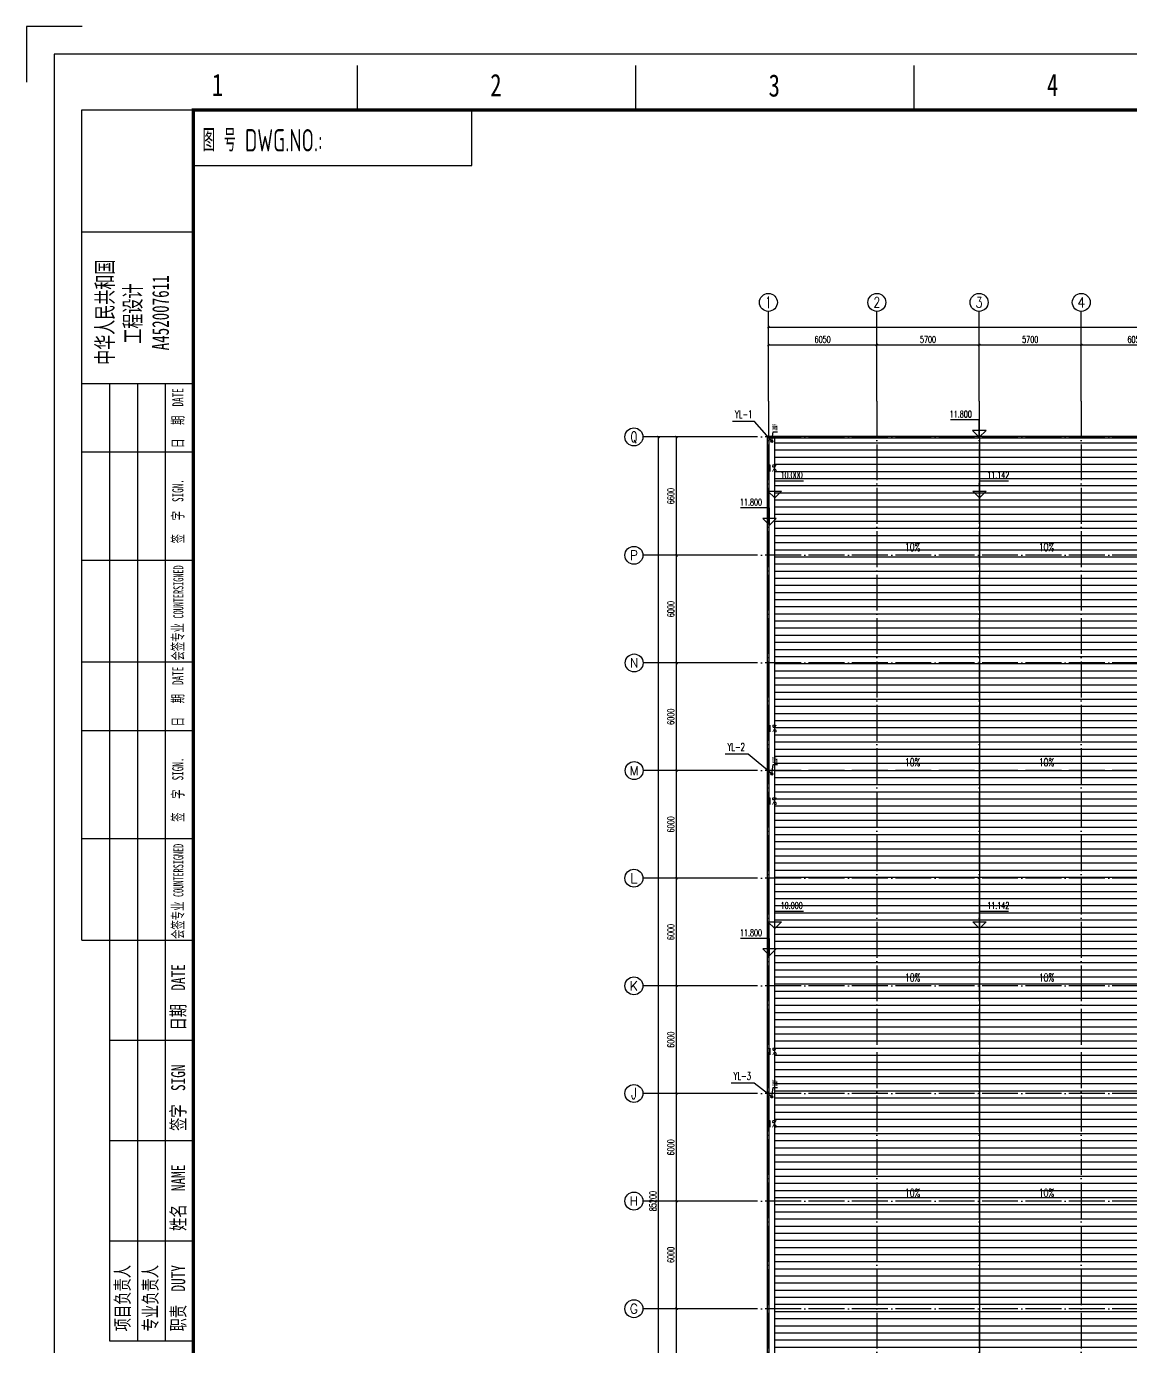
# Model space of a CAD drawing. Extents: x 7651907 to 8255021, y -2490714 to -1144618.
# Drawn here: x 7832084 to 7893664, y -2430809 to -2357214 of the extents above; entities that cross this region are included whole.
import ezdxf
from ezdxf.enums import TextEntityAlignment as Align

# ---------------------------------------------------------------- set-up
doc = ezdxf.new("R2010")
doc.units = 0
doc.header["$LTSCALE"] = 1000
doc.linetypes.add('DOTE', pattern=[2.42, 2, -0.2, 0.02, -0.2])
doc.layers.get('0').update_dxf_attribs({"linetype": 'CONTINUOUS'})
doc.layers.get('Defpoints').update_dxf_attribs({"linetype": 'CONTINUOUS'})
for name, color, linetype in [('001-墙体', 30, 'CONTINUOUS'), ('001-文字', 11, 'CONTINUOUS'), ('001-标注3', 3, 'CONTINUOUS'), ('AXIS', 3, 'CONTINUOUS'), ('AXIS_TEXT', 7, 'CONTINUOUS'), ('DIM_ELEV', 3, 'CONTINUOUS'), ('DIM_SYMB', 3, 'CONTINUOUS'), ('DIM_雨水', 3, 'CONTINUOUS'), ('DOTE', 8, 'DOTE'), ('PUB_HATCH', 8, 'CONTINUOUS'), ('PUB_TEXT', 7, 'CONTINUOUS'), ('TWT_TEXT', 7, 'CONTINUOUS'), ('VPIPE-雨水', 4, 'TG_Y'), ('电气文字', 7, 'CONTINUOUS')]:
    doc.layers.add(name, color=color, linetype=linetype)
doc.styles.add('_TCH_AXIS', font='COMPLEX', dxfattribs={"bigfont": 'GBCBIG'})
doc.styles.add('_TCH_DIM', font='SIMPLEX', dxfattribs={"bigfont": 'GBCBIG'})
doc.styles.add('_TCH_DIM_T3', font='SIMPLEX', dxfattribs={"width": 0.705882, "bigfont": 'GBCBIG'})
doc.styles.add('_TWT_SERIAL', font='COMPLEX', dxfattribs={"width": 0.8, "height": 3.5, "bigfont": 'HZTXT'})
doc.styles.add('COMPLEX', font='COMPLEX')
doc.styles.add('TG_LINETYPE', font='SIMPLEX', dxfattribs={"width": 0.8, "height": 3, "bigfont": 'HZTXT'})
doc.styles.add('图框字体', font='simhei.ttf')
doc.styles.add('电气', font='gbenor.shx', dxfattribs={"bigfont": 'gbcbig.shx'})
doc.linetypes.add('TG_Y', pattern='A,2,-0.3,["Y",TG_LINETYPE,S=0.1,R=0,X=-0.23,Y=-0.15],0', length=2.3)
doc.dimstyles.new('_TCH_ARCH&&125', dxfattribs={"dimtxt": 371.875, "dimasz": 125, "dimexe": 312.5, "dimexo": 375, "dimgap": 125, "dimtad": 1, "dimdec": 0, "dimzin": 0, "dimdsep": 46, "dimtxsty": '_TCH_DIM_T3', "dimblk": 'ARCHTICK', "dimcen": 0.09, "dimclrt": 7, "dimazin": 2, "dimtfac": 1, "dimtdec": 0, "dimtix": 1, "dimtmove": 2, "dimatfit": 3, "dimfxl": 0, "dimtolj": 1, "dimtzin": 0, "dimarcsym": 0})
pattern_1 = [(180, (498745.12, 319906.42), (-9e-14, -396.875), [])]
pattern_2 = [(45, (0, 53.85), (-106.0660596, 106.0660596), []), (45, (52.16, 0), (-106.0660596, 106.0660596), [59.21055, -33.8346])]

# ---------------------------------------------------------------- blocks, each defined once
blk = doc.blocks.new('gdsgsgsg')
at = {"layer": '001-标注3'}
for p, q in [((7725398, -1298843), (7725477, -1298311)), ((7725477, -1298311), (7725712, -1298311)), ((7725398, -1317393), (7725477, -1316861)), ((7725477, -1316861), (7725712, -1316861)), ((7725398, -1335393), (7725477, -1334861)), ((7725477, -1334861), (7725712, -1334861))]:
    blk.add_line(p, q, dxfattribs=at)
at = {"layer": '001-标注3', "const_width": 10.7}
for points in [[(7725398, -1298849, 1), (7725399, -1298838, 1)], [(7725398, -1317399, 1), (7725399, -1317388, 1)], [(7725398, -1335399, 1), (7725399, -1335388, 1)]]:
    blk.add_lwpolyline(points, format="xyb", close=True, dxfattribs=at)
at = {"layer": 'DIM_SYMB'}
for points in [[(7725398, -1300161, 0, 0, 0), (7725398, -1299433, 100, 0, 0), (7725398, -1299058, 0, 0, 0)], [(7725399, -1315044, 0, 0, 0), (7725399, -1315772, 100, 0, 0), (7725399, -1316147, 0, 0, 0)], [(7725398, -1318711, 0, 0, 0), (7725398, -1317983, 100, 0, 0), (7725398, -1317608, 0, 0, 0)], [(7725399, -1333044, 0, 0, 0), (7725399, -1333772, 100, 0, 0), (7725399, -1334147, 0, 0, 0)], [(7725398, -1336711, 0, 0, 0), (7725398, -1335983, 100, 0, 0), (7725398, -1335608, 0, 0, 0)]]:
    blk.add_lwpolyline(points, format="xyseb", dxfattribs=at)
at = {"layer": 'VPIPE-雨水'}
for centre in [(7725398, -1298838), (7725398, -1317388), (7725398, -1335388)]:
    blk.add_circle(centre, 50, dxfattribs=at)
at = {"layer": '001-文字', "style": '_TCH_DIM'}
for p in [(7725392, -1298227), (7725392, -1316777), (7725392, -1334777)]:
    blk.add_text('管', height=270, dxfattribs=at).set_placement(p)
at = {"layer": '001-文字', "style": '_TCH_DIM', "width": 0.705882}
for p in [(7725588, -1298227), (7725588, -1316777), (7725588, -1334777)]:
    blk.add_text('1', height=238, dxfattribs=at).set_placement(p)
at = {"layer": 'PUB_TEXT', "style": '_TCH_DIM', "width": 0.705882}
for p in [(7725185, -1300533), (7725187, -1315044), (7725185, -1319083), (7725187, -1333044), (7725185, -1337083)]:
    blk.add_text('1%', height=371.9, dxfattribs=at).set_placement(p)
blk = doc.blocks.new('_AXISO')
blk.add_circle((0, 0), 0.5)
at = {"layer": 'AXIS_TEXT', "style": 'COMPLEX', "width": 1.041667}
blk.add_attdef('A', text='', height=0.56, dxfattribs=at).set_placement((-0.25, -0.28), (0.25, -0.28), align=Align.FIT)
blk = doc.blocks.new('_ArchTick')
at = {"color": 0, "linetype": 'ByBlock', "const_width": 0.4}
blk.add_lwpolyline([(-0.5, -0.5), (0.5, 0.5)], dxfattribs=at)
blk = doc.blocks.new('*D581')
at = {"layer": 'AXIS', "color": 0, "lineweight": -2}
for p, q in [((8223951, -976317), (8223951, -972254)), ((8223951, -972567), (8293951, -972567)), ((8293951, -976317), (8293951, -972254))]:
    blk.add_line(p, q, dxfattribs=at)
at = {"layer": 'Defpoints', "color": 0}
for p in [(8293951, -972567), (8223951, -976692), (8293951, -976692)]:
    blk.add_point(p, dxfattribs=at)
at = {"layer": 'AXIS', "color": 0, "lineweight": -2, "xscale": 125, "yscale": 125, "zscale": 125, "rotation": 180}
blk.add_blockref('_ArchTick', (8223951, -972567), dxfattribs=at)
at = {"layer": 'AXIS', "color": 0, "lineweight": -2, "xscale": 125, "yscale": 125, "zscale": 125}
blk.add_blockref('_ArchTick', (8293951, -972567), dxfattribs=at)
at = {"layer": 'AXIS', "color": 7, "insert": (8258951, -972256), "char_height": 371.9, "attachment_point": 5, "style": '_TCH_DIM_T3'}
blk.add_mtext('\\A1;70000', dxfattribs=at)
blk = doc.blocks.new('*D582')
at = {"layer": 'AXIS', "color": 0, "lineweight": -2}
for p, q in [((8223951, -976317), (8223951, -973254)), ((8223951, -973567), (8230001, -973567)), ((8230001, -976317), (8230001, -973254))]:
    blk.add_line(p, q, dxfattribs=at)
at = {"layer": 'Defpoints', "color": 0}
for p in [(8230001, -973567), (8223951, -976692), (8230001, -976692)]:
    blk.add_point(p, dxfattribs=at)
at = {"layer": 'AXIS', "color": 0, "lineweight": -2, "xscale": 125, "yscale": 125, "zscale": 125, "rotation": 180}
blk.add_blockref('_ArchTick', (8223951, -973567), dxfattribs=at)
at = {"layer": 'AXIS', "color": 0, "lineweight": -2, "xscale": 125, "yscale": 125, "zscale": 125}
blk.add_blockref('_ArchTick', (8230001, -973567), dxfattribs=at)
at = {"layer": 'AXIS', "color": 7, "insert": (8226976, -973256), "char_height": 371.9, "attachment_point": 5, "style": '_TCH_DIM_T3'}
blk.add_mtext('\\A1;6050', dxfattribs=at)
blk = doc.blocks.new('*D583')
at = {"layer": 'AXIS', "color": 0, "lineweight": -2}
for p, q in [((8230001, -976317), (8230001, -973254)), ((8230001, -973567), (8235701, -973567)), ((8235701, -976317), (8235701, -973254))]:
    blk.add_line(p, q, dxfattribs=at)
at = {"layer": 'Defpoints', "color": 0}
for p in [(8235701, -973567), (8230001, -976692), (8235701, -976692)]:
    blk.add_point(p, dxfattribs=at)
at = {"layer": 'AXIS', "color": 0, "lineweight": -2, "xscale": 125, "yscale": 125, "zscale": 125, "rotation": 180}
blk.add_blockref('_ArchTick', (8230001, -973567), dxfattribs=at)
at = {"layer": 'AXIS', "color": 0, "lineweight": -2, "xscale": 125, "yscale": 125, "zscale": 125}
blk.add_blockref('_ArchTick', (8235701, -973567), dxfattribs=at)
at = {"layer": 'AXIS', "color": 7, "insert": (8232851, -973256), "char_height": 371.9, "attachment_point": 5, "style": '_TCH_DIM_T3'}
blk.add_mtext('\\A1;5700', dxfattribs=at)
blk = doc.blocks.new('*D584')
at = {"layer": 'AXIS', "color": 0, "lineweight": -2}
for p, q in [((8235701, -976317), (8235701, -973254)), ((8235701, -973567), (8241401, -973567)), ((8241401, -976317), (8241401, -973254))]:
    blk.add_line(p, q, dxfattribs=at)
at = {"layer": 'Defpoints', "color": 0}
for p in [(8241401, -973567), (8235701, -976692), (8241401, -976692)]:
    blk.add_point(p, dxfattribs=at)
at = {"layer": 'AXIS', "color": 0, "lineweight": -2, "xscale": 125, "yscale": 125, "zscale": 125, "rotation": 180}
blk.add_blockref('_ArchTick', (8235701, -973567), dxfattribs=at)
at = {"layer": 'AXIS', "color": 0, "lineweight": -2, "xscale": 125, "yscale": 125, "zscale": 125}
blk.add_blockref('_ArchTick', (8241401, -973567), dxfattribs=at)
at = {"layer": 'AXIS', "color": 7, "insert": (8238551, -973256), "char_height": 371.9, "attachment_point": 5, "style": '_TCH_DIM_T3'}
blk.add_mtext('\\A1;5700', dxfattribs=at)
blk = doc.blocks.new('*D585')
at = {"layer": 'AXIS', "color": 0, "lineweight": -2}
for p, q in [((8241401, -976317), (8241401, -973254)), ((8241401, -973567), (8247451, -973567)), ((8247451, -976317), (8247451, -973254))]:
    blk.add_line(p, q, dxfattribs=at)
at = {"layer": 'Defpoints', "color": 0}
for p in [(8247451, -973567), (8241401, -976692), (8247451, -976692)]:
    blk.add_point(p, dxfattribs=at)
at = {"layer": 'AXIS', "color": 0, "lineweight": -2, "xscale": 125, "yscale": 125, "zscale": 125, "rotation": 180}
blk.add_blockref('_ArchTick', (8241401, -973567), dxfattribs=at)
at = {"layer": 'AXIS', "color": 0, "lineweight": -2, "xscale": 125, "yscale": 125, "zscale": 125}
blk.add_blockref('_ArchTick', (8247451, -973567), dxfattribs=at)
at = {"layer": 'AXIS', "color": 7, "insert": (8244426, -973256), "char_height": 371.9, "attachment_point": 5, "style": '_TCH_DIM_T3'}
blk.add_mtext('\\A1;6050', dxfattribs=at)
blk = doc.blocks.new('*D622')
at = {"layer": 'AXIS', "color": 0, "lineweight": -2}
for p, q in [((8221576, -978692), (8217513, -978692)), ((8217826, -1063892), (8217826, -978692)), ((8221576, -1063892), (8217513, -1063892))]:
    blk.add_line(p, q, dxfattribs=at)
at = {"layer": 'Defpoints', "color": 0}
for p in [(8217826, -978692), (8221951, -978692), (8221951, -1063892)]:
    blk.add_point(p, dxfattribs=at)
at = {"layer": 'AXIS', "color": 0, "lineweight": -2, "xscale": 125, "yscale": 125, "zscale": 125}
for p, rotation in [((8217826, -978692), 90), ((8217826, -1063892), 270)]:
    blk.add_blockref('_ArchTick', p, dxfattribs=dict(at, rotation=rotation))
at = {"layer": 'AXIS', "color": 7, "insert": (8217515, -1021292), "char_height": 371.9, "attachment_point": 5, "rotation": 90, "style": '_TCH_DIM_T3'}
blk.add_mtext('\\A1;85200', dxfattribs=at)
blk = doc.blocks.new('*D628')
at = {"layer": 'AXIS', "color": 0, "lineweight": -2}
for p, q in [((8221576, -1027292), (8218513, -1027292)), ((8218826, -1033292), (8218826, -1027292)), ((8221576, -1033292), (8218513, -1033292))]:
    blk.add_line(p, q, dxfattribs=at)
at = {"layer": 'Defpoints', "color": 0}
for p in [(8218826, -1027292), (8221951, -1027292), (8221951, -1033292)]:
    blk.add_point(p, dxfattribs=at)
at = {"layer": 'AXIS', "color": 0, "lineweight": -2, "xscale": 125, "yscale": 125, "zscale": 125}
for p, rotation in [((8218826, -1027292), 90), ((8218826, -1033292), 270)]:
    blk.add_blockref('_ArchTick', p, dxfattribs=dict(at, rotation=rotation))
at = {"layer": 'AXIS', "color": 7, "insert": (8218515, -1030292), "char_height": 371.9, "attachment_point": 5, "rotation": 90, "style": '_TCH_DIM_T3'}
blk.add_mtext('\\A1;6000', dxfattribs=at)
blk = doc.blocks.new('*D629')
at = {"layer": 'AXIS', "color": 0, "lineweight": -2}
for p, q in [((8221576, -1021292), (8218513, -1021292)), ((8218826, -1027292), (8218826, -1021292)), ((8221576, -1027292), (8218513, -1027292))]:
    blk.add_line(p, q, dxfattribs=at)
at = {"layer": 'Defpoints', "color": 0}
for p in [(8218826, -1021292), (8221951, -1021292), (8221951, -1027292)]:
    blk.add_point(p, dxfattribs=at)
at = {"layer": 'AXIS', "color": 0, "lineweight": -2, "xscale": 125, "yscale": 125, "zscale": 125}
for p, rotation in [((8218826, -1021292), 90), ((8218826, -1027292), 270)]:
    blk.add_blockref('_ArchTick', p, dxfattribs=dict(at, rotation=rotation))
at = {"layer": 'AXIS', "color": 7, "insert": (8218515, -1024292), "char_height": 371.9, "attachment_point": 5, "rotation": 90, "style": '_TCH_DIM_T3'}
blk.add_mtext('\\A1;6000', dxfattribs=at)
blk = doc.blocks.new('*D630')
at = {"layer": 'AXIS', "color": 0, "lineweight": -2}
for p, q in [((8221576, -1015292), (8218513, -1015292)), ((8218826, -1021292), (8218826, -1015292)), ((8221576, -1021292), (8218513, -1021292))]:
    blk.add_line(p, q, dxfattribs=at)
at = {"layer": 'Defpoints', "color": 0}
for p in [(8218826, -1015292), (8221951, -1015292), (8221951, -1021292)]:
    blk.add_point(p, dxfattribs=at)
at = {"layer": 'AXIS', "color": 0, "lineweight": -2, "xscale": 125, "yscale": 125, "zscale": 125}
for p, rotation in [((8218826, -1015292), 90), ((8218826, -1021292), 270)]:
    blk.add_blockref('_ArchTick', p, dxfattribs=dict(at, rotation=rotation))
at = {"layer": 'AXIS', "color": 7, "insert": (8218515, -1018292), "char_height": 371.9, "attachment_point": 5, "rotation": 90, "style": '_TCH_DIM_T3'}
blk.add_mtext('\\A1;6000', dxfattribs=at)
blk = doc.blocks.new('*D631')
at = {"layer": 'AXIS', "color": 0, "lineweight": -2}
for p, q in [((8221576, -1009292), (8218513, -1009292)), ((8218826, -1015292), (8218826, -1009292)), ((8221576, -1015292), (8218513, -1015292))]:
    blk.add_line(p, q, dxfattribs=at)
at = {"layer": 'Defpoints', "color": 0}
for p in [(8218826, -1009292), (8221951, -1009292), (8221951, -1015292)]:
    blk.add_point(p, dxfattribs=at)
at = {"layer": 'AXIS', "color": 0, "lineweight": -2, "xscale": 125, "yscale": 125, "zscale": 125}
for p, rotation in [((8218826, -1009292), 90), ((8218826, -1015292), 270)]:
    blk.add_blockref('_ArchTick', p, dxfattribs=dict(at, rotation=rotation))
at = {"layer": 'AXIS', "color": 7, "insert": (8218515, -1012292), "char_height": 371.9, "attachment_point": 5, "rotation": 90, "style": '_TCH_DIM_T3'}
blk.add_mtext('\\A1;6000', dxfattribs=at)
blk = doc.blocks.new('*D632')
at = {"layer": 'AXIS', "color": 0, "lineweight": -2}
for p, q in [((8221576, -1003292), (8218513, -1003292)), ((8218826, -1009292), (8218826, -1003292)), ((8221576, -1009292), (8218513, -1009292))]:
    blk.add_line(p, q, dxfattribs=at)
at = {"layer": 'Defpoints', "color": 0}
for p in [(8218826, -1003292), (8221951, -1003292), (8221951, -1009292)]:
    blk.add_point(p, dxfattribs=at)
at = {"layer": 'AXIS', "color": 0, "lineweight": -2, "xscale": 125, "yscale": 125, "zscale": 125}
for p, rotation in [((8218826, -1003292), 90), ((8218826, -1009292), 270)]:
    blk.add_blockref('_ArchTick', p, dxfattribs=dict(at, rotation=rotation))
at = {"layer": 'AXIS', "color": 7, "insert": (8218515, -1006292), "char_height": 371.9, "attachment_point": 5, "rotation": 90, "style": '_TCH_DIM_T3'}
blk.add_mtext('\\A1;6000', dxfattribs=at)
blk = doc.blocks.new('*D633')
at = {"layer": 'AXIS', "color": 0, "lineweight": -2}
for p, q in [((8221576, -997292), (8218513, -997292)), ((8218826, -1003292), (8218826, -997292)), ((8221576, -1003292), (8218513, -1003292))]:
    blk.add_line(p, q, dxfattribs=at)
at = {"layer": 'Defpoints', "color": 0}
for p in [(8218826, -997292), (8221951, -997292), (8221951, -1003292)]:
    blk.add_point(p, dxfattribs=at)
at = {"layer": 'AXIS', "color": 0, "lineweight": -2, "xscale": 125, "yscale": 125, "zscale": 125}
for p, rotation in [((8218826, -997292), 90), ((8218826, -1003292), 270)]:
    blk.add_blockref('_ArchTick', p, dxfattribs=dict(at, rotation=rotation))
at = {"layer": 'AXIS', "color": 7, "insert": (8218515, -1000292), "char_height": 371.9, "attachment_point": 5, "rotation": 90, "style": '_TCH_DIM_T3'}
blk.add_mtext('\\A1;6000', dxfattribs=at)
blk = doc.blocks.new('*D634')
at = {"layer": 'AXIS', "color": 0, "lineweight": -2}
for p, q in [((8221576, -991292), (8218513, -991292)), ((8218826, -997292), (8218826, -991292)), ((8221576, -997292), (8218513, -997292))]:
    blk.add_line(p, q, dxfattribs=at)
at = {"layer": 'Defpoints', "color": 0}
for p in [(8218826, -991292), (8221951, -991292), (8221951, -997292)]:
    blk.add_point(p, dxfattribs=at)
at = {"layer": 'AXIS', "color": 0, "lineweight": -2, "xscale": 125, "yscale": 125, "zscale": 125}
for p, rotation in [((8218826, -991292), 90), ((8218826, -997292), 270)]:
    blk.add_blockref('_ArchTick', p, dxfattribs=dict(at, rotation=rotation))
at = {"layer": 'AXIS', "color": 7, "insert": (8218515, -994292), "char_height": 371.9, "attachment_point": 5, "rotation": 90, "style": '_TCH_DIM_T3'}
blk.add_mtext('\\A1;6000', dxfattribs=at)
blk = doc.blocks.new('*D635')
at = {"layer": 'AXIS', "color": 0, "lineweight": -2}
for p, q in [((8221576, -985292), (8218513, -985292)), ((8218826, -991292), (8218826, -985292)), ((8221576, -991292), (8218513, -991292))]:
    blk.add_line(p, q, dxfattribs=at)
at = {"layer": 'Defpoints', "color": 0}
for p in [(8218826, -985292), (8221951, -985292), (8221951, -991292)]:
    blk.add_point(p, dxfattribs=at)
at = {"layer": 'AXIS', "color": 0, "lineweight": -2, "xscale": 125, "yscale": 125, "zscale": 125}
for p, rotation in [((8218826, -985292), 90), ((8218826, -991292), 270)]:
    blk.add_blockref('_ArchTick', p, dxfattribs=dict(at, rotation=rotation))
at = {"layer": 'AXIS', "color": 7, "insert": (8218515, -988292), "char_height": 371.9, "attachment_point": 5, "rotation": 90, "style": '_TCH_DIM_T3'}
blk.add_mtext('\\A1;6000', dxfattribs=at)
blk = doc.blocks.new('*D636')
at = {"layer": 'AXIS', "color": 0, "lineweight": -2}
for p, q in [((8221576, -978692), (8218513, -978692)), ((8218826, -985292), (8218826, -978692)), ((8221576, -985292), (8218513, -985292))]:
    blk.add_line(p, q, dxfattribs=at)
at = {"layer": 'Defpoints', "color": 0}
for p in [(8218826, -978692), (8221951, -978692), (8221951, -985292)]:
    blk.add_point(p, dxfattribs=at)
at = {"layer": 'AXIS', "color": 0, "lineweight": -2, "xscale": 125, "yscale": 125, "zscale": 125}
for p, rotation in [((8218826, -978692), 90), ((8218826, -985292), 270)]:
    blk.add_blockref('_ArchTick', p, dxfattribs=dict(at, rotation=rotation))
at = {"layer": 'AXIS', "color": 7, "insert": (8218515, -981992), "char_height": 371.9, "attachment_point": 5, "rotation": 90, "style": '_TCH_DIM_T3'}
blk.add_mtext('\\A1;6600', dxfattribs=at)
blk = doc.blocks.new('会签栏')
at = {"color": 0}
for p, q in [((-20.02, -149.07), (-20.02, 0)), ((-20.02, 0), (0, 0)), ((0, -221.07), (0, 0)), ((-20.02, -21.88), (0, -21.88)), ((-20.02, -49.09), (0, -49.09)), ((-15.02, -221.07), (-15.02, -49.09)), ((-10.01, -221.07), (-10.01, -49.09)), ((-5.01, -221.07), (-5.01, -49.09)), ((-20.02, -61.41), (0, -61.41)), ((-20.02, -80.86), (0, -80.86)), ((-20.02, -99.08), (0, -99.08)), ((-20.02, -111.4), (0, -111.4)), ((-20.02, -130.84), (0, -130.84)), ((-20.02, -149.07), (0, -149.07)), ((-15.02, -167.04), (0, -167.04)), ((-15.02, -185.07), (0, -185.07)), ((-15.02, -203.04), (0, -203.04)), ((0, -221.07), (-15.02, -221.07))]:
    blk.add_line(p, q, dxfattribs=at)
at = {"attachment_point": 1, "rotation": 90, "style": '图框字体'}
for s, insert, char_height, width in [('{\\fFangSong|b0|i0|c134|p49;\\W2.8371; \\W0.66;中华人民共和国\\P{\\W3.37845; }  工程设计\\P{\\W1.47314; }    A452007611}', (-17.41, -51.56), 3, 31.7979), ('{\\fFangSong|b0|i0|c134|p49;\\W0.6;日   期  DATE}', (-3.8, -60.69), 2, 13.4573), ('{\\fFangSong|b0|i0|c134|p49;\\W0.6;签   字  SIGN.}', (-3.8, -77.83), 2, 13.4573), ('{\\fFangSong|b0|i0|c134|p49;\\W0.6;会签专业 \\H0.9x;COUNTERSIGNED}', (-3.8, -98.86), 2, 18.2246), ('{\\fFangSong|b0|i0|c134|p49;\\W0.6;日   期  DATE}', (-3.8, -110.68), 2, 13.4573), ('{\\fFangSong|b0|i0|c134|p49;\\W0.6;签   字  SIGN.}', (-3.8, -127.82), 2, 13.4573), ('{\\fFangSong|b0|i0|c134|p49;\\W0.6;会签专业 \\H0.9x;COUNTERSIGNED}', (-3.8, -148.85), 2, 18.2246), ('{\\fFangSong|b0|i0|c134|p49;\\W0.7;日期  DATE}', (-3.98, -165.29), 2.5, 16.8773), ('{\\fFangSong|b0|i0|c134|p49;\\W0.7;签字  SIGN}', (-3.98, -183.32), 2.5, 16.8773), ('{\\fFangSong|b0|i0|c134|p49;\\W0.7;姓名  NAME}', (-3.98, -201.29), 2.5, 16.8773), ('{\\fFangSong|b0|i0|c134|p49;\\W0.7;项目负责人}', (-13.99, -219.32), 2.5, 16.8773), ('{\\fFangSong|b0|i0|c134|p49;\\W0.7;专业负责人}', (-8.98, -219.32), 2.5, 16.8773), ('{\\fFangSong|b0|i0|c134|p49;\\W0.7;职责  DUTY}', (-3.98, -219.32), 2.5, 16.8773)]:
    blk.add_mtext(s, dxfattribs=dict(at, insert=insert, char_height=char_height, width=width))
blk = doc.blocks.new('图号栏')
at = {"color": 0}
blk.add_lwpolyline([(0, -10), (50, -10), (50, 0), (0, 0)], close=True, dxfattribs=at)
at = {"layer": '电气文字', "style": '电气', "width": 0.75}
blk.add_text('图 号 DWG.NO.: ', height=4, dxfattribs=at).set_placement((1.69, -7.45))
blk = doc.blocks.new('A2-H')
at = {"color": 0}
for p, q in [((54.5, 410), (54.5, 418)), ((104.5, 410), (104.5, 418)), ((154.5, 410), (154.5, 418))]:
    blk.add_line(p, q, dxfattribs=at)
blk.add_lwpolyline([(5, 425), (-5, 425), (-5, 415)], dxfattribs=at)
blk.add_lwpolyline([(0, 0), (594, 0), (594, 420), (0, 420)], close=True, dxfattribs=at)
at = {"color": 0, "const_width": 0.6}
blk.add_lwpolyline([(25, 10), (584, 10), (584, 410), (25, 410)], close=True, dxfattribs=at)
at = {"color": 0}
for name in ['会签栏', '图号栏']:
    blk.add_blockref(name, (25, 410), dxfattribs=at)
at = {"style": '图框字体', "width": 0.75}
for s, p in [('1', (28.32, 412.51)), ('2', (78.32, 412.47)), ('3', (128.32, 412.4)), ('4', (178.32, 412.51))]:
    blk.add_text(s, height=4, dxfattribs=at).set_placement(p)
blk = doc.blocks.new('5d6asd56a65d56d56qwe655q665eq')
h = blk.add_hatch()
h.set_pattern_fill('ANSI31', color=0, scale=250, angle=135)
h.set_pattern_definition(pattern_1)
h.paths.add_polyline_path([(8224325.6, -978741.6), (8235725.6, -978741.6), (8235725.6, -1063841.6), (8224325.6, -1063841.6)])
h = blk.add_hatch()
h.set_pattern_fill('ANSI31', color=0, scale=250, angle=135)
h.set_pattern_definition(pattern_1)
h.paths.add_polyline_path([(8247100.6, -978741.6), (8235725.6, -978741.6), (8235725.6, -1063841.6), (8247100.6, -1063841.6)])
at = {"layer": 'PUB_HATCH'}
h = blk.add_hatch(dxfattribs=at)
h.set_pattern_fill('天然石材', color=256, scale=30, style=0)
h.set_pattern_definition(pattern_2)
h.paths.add_polyline_path([(8223900.6, -978641.6), (8224000.6, -978741.6), (8293900.6, -978741.6), (8294000.6, -978641.6)])
h = blk.add_hatch(dxfattribs=at)
h.set_pattern_fill('天然石材', color=256, scale=30, style=0)
h.set_pattern_definition(pattern_2)
h.paths.add_polyline_path([(8223900.6, -1063941.6), (8224000.6, -1063841.6), (8224000.6, -978741.6), (8223900.6, -978641.6)])
at = {"color": 0, "ltscale": 100}
blk.add_line((8224300.6, -1063841.6), (8224300.6, -978741.6), dxfattribs=at)
blk.add_lwpolyline([(8235725.6, -978741.6), (8235725.6, -1063841.6)], dxfattribs=at)
at = {"layer": '001-墙体', "color": 0}
for p, q in [((8223900.6, -978641.6), (8294000.6, -978641.6)), ((8223900.6, -1063941.6), (8223900.6, -978641.6)), ((8224000.6, -978741.6), (8293900.6, -978741.6)), ((8224000.6, -1063841.6), (8224000.6, -978741.6))]:
    blk.add_line(p, q, dxfattribs=at)
at = {"layer": 'AXIS', "color": 0}
for p, q in [((8223950.6, -976691.6), (8223950.6, -971691.6)), ((8230000.6, -976691.6), (8230000.6, -971691.6)), ((8235700.6, -976691.6), (8235700.6, -971691.6)), ((8241400.6, -976691.6), (8241400.6, -971691.6)), ((8221950.6, -978691.6), (8216950.6, -978691.6)), ((8221950.6, -985291.6), (8216950.6, -985291.6)), ((8221964.6, -991291.6), (8216964.6, -991291.6)), ((8221964.6, -997291.6), (8216964.6, -997291.6)), ((8221950.6, -1003291.6), (8216950.6, -1003291.6)), ((8221950.6, -1009291.6), (8216950.6, -1009291.6)), ((8221950.6, -1015291.6), (8216950.6, -1015291.6)), ((8221950.6, -1021291.6), (8216950.6, -1021291.6)), ((8221950.6, -1027291.6), (8216950.6, -1027291.6))]:
    blk.add_line(p, q, dxfattribs=at)
at = {"layer": 'DIM_ELEV', "color": 0}
for p, q in [((8235713.3, -977742.9), (8234098.7, -977742.9)), ((8235713.3, -978704.3), (8235713.3, -977742.9)), ((8235713.3, -978704.3), (8235338.3, -978329.3)), ((8236088.3, -978329.3), (8235338.3, -978329.3)), ((8235713.3, -978704.3), (8236088.3, -978329.3)), ((8224300.6, -982095.1), (8223925.6, -981720.1)), ((8223925.6, -981720.1), (8224675.6, -981720.1)), ((8224300.6, -982095.1), (8224300.6, -981133.7)), ((8224300.6, -981133.7), (8225915.3, -981133.7)), ((8224300.6, -982095.1), (8224675.6, -981720.1)), ((8235725.6, -982095.1), (8235350.6, -981720.1)), ((8235350.6, -981720.1), (8236100.6, -981720.1)), ((8235725.6, -982095.1), (8235725.6, -981133.7)), ((8235725.6, -981133.7), (8237340.3, -981133.7)), ((8235725.6, -982095.1), (8236100.6, -981720.1)), ((8224013.3, -982647.9), (8222398.7, -982647.9)), ((8224013.3, -983609.3), (8224013.3, -982647.9)), ((8224013.3, -983609.3), (8223638.3, -983234.3)), ((8224388.3, -983234.3), (8223638.3, -983234.3)), ((8224013.3, -983609.3), (8224388.3, -983234.3)), ((8224300.6, -1006095.1), (8224300.6, -1005133.7)), ((8224300.6, -1005133.7), (8225915.3, -1005133.7)), ((8235725.6, -1006095.1), (8235725.6, -1005133.7)), ((8235725.6, -1005133.7), (8237340.3, -1005133.7)), ((8224300.6, -1006095.1), (8223925.6, -1005720.1)), ((8223925.6, -1005720.1), (8224675.6, -1005720.1)), ((8224300.6, -1006095.1), (8224675.6, -1005720.1)), ((8235725.6, -1006095.1), (8235350.6, -1005720.1)), ((8235350.6, -1005720.1), (8236100.6, -1005720.1)), ((8235725.6, -1006095.1), (8236100.6, -1005720.1)), ((8224013.3, -1006647.9), (8222398.7, -1006647.9)), ((8224013.3, -1007609.3), (8224013.3, -1006647.9)), ((8224013.3, -1007609.3), (8223638.3, -1007234.3)), ((8224388.3, -1007234.3), (8223638.3, -1007234.3)), ((8224013.3, -1007609.3), (8224388.3, -1007234.3))]:
    blk.add_line(p, q, dxfattribs=at)
at = {"layer": 'DIM_SYMB', "color": 0}
for points in [[(8231405.6, -984830.7, 0, 0, 0), (8228595.6, -984830.7, 120, 0, 0), (8228145.6, -984830.7, 0, 0, 0)], [(8239995.6, -984830.7, 0, 0, 0), (8242805.6, -984830.7, 120, 0, 0), (8243255.6, -984830.7, 0, 0, 0)], [(8231405.6, -996830.7, 0, 0, 0), (8228595.6, -996830.7, 120, 0, 0), (8228145.6, -996830.7, 0, 0, 0)], [(8239995.6, -996830.7, 0, 0, 0), (8242805.6, -996830.7, 120, 0, 0), (8243255.6, -996830.7, 0, 0, 0)], [(8231405.6, -1008830.7, 0, 0, 0), (8228595.6, -1008830.7, 120, 0, 0), (8228145.6, -1008830.7, 0, 0, 0)], [(8239995.6, -1008830.7, 0, 0, 0), (8242805.6, -1008830.7, 120, 0, 0), (8243255.6, -1008830.7, 0, 0, 0)], [(8231405.6, -1020830.7, 0, 0, 0), (8228595.6, -1020830.7, 120, 0, 0), (8228145.6, -1020830.7, 0, 0, 0)], [(8239995.6, -1020830.7, 0, 0, 0), (8242805.6, -1020830.7, 120, 0, 0), (8243255.6, -1020830.7, 0, 0, 0)]]:
    blk.add_lwpolyline(points, format="xyseb", dxfattribs=at)
at = {"layer": 'DOTE', "color": 0}
for p, q in [((8223950.6, -976691.6), (8223950.6, -1065891.6)), ((8230000.6, -976691.6), (8230000.6, -1065891.6)), ((8235700.6, -976691.6), (8235700.6, -1065891.6)), ((8241400.6, -976691.6), (8241400.6, -1065891.6)), ((8295950.6, -978691.6), (8221950.6, -978691.6)), ((8295950.6, -985291.6), (8221950.6, -985291.6)), ((8295950.6, -991291.6), (8221964.6, -991291.6)), ((8295950.6, -997291.6), (8221964.6, -997291.6)), ((8295950.6, -1003291.6), (8221950.6, -1003291.6)), ((8295950.6, -1009291.6), (8221950.6, -1009291.6)), ((8295950.6, -1015291.6), (8221950.6, -1015291.6)), ((8295950.6, -1021291.6), (8221950.6, -1021291.6)), ((8295950.6, -1027291.6), (8221950.6, -1027291.6))]:
    blk.add_line(p, q, dxfattribs=at)
at = {"color": 8}
blk.add_blockref('gdsgsgsg', (498745.1, 319906.4), dxfattribs=at)
at = {"layer": 'AXIS', "color": 0}
ref = blk.add_blockref('_AXISO', (8223950.6, -971191.6), dxfattribs=dict(at, xscale=1000, yscale=1000, zscale=1000))
ref.add_attrib('A', '1', dxfattribs={"layer": 'AXIS_TEXT', "color": 0, "ltscale": 100, "height": 643.4, "style": '_TCH_AXIS'}).set_placement((8223812.8, -971513.3), (8224088.5, -971513.3), align=Align.FIT)
ref = blk.add_blockref('_AXISO', (8230000.6, -971191.6), dxfattribs=dict(at, xscale=1000, yscale=1000, zscale=1000))
ref.add_attrib('A', '2', dxfattribs={"layer": 'AXIS_TEXT', "color": 0, "ltscale": 100, "height": 582.4, "style": '_TCH_AXIS'}).set_placement((8229806.5, -971482.9), (8230194.8, -971482.9), align=Align.FIT)
ref = blk.add_blockref('_AXISO', (8235700.6, -971191.6), dxfattribs=dict(at, xscale=1000, yscale=1000, zscale=1000))
ref.add_attrib('A', '3', dxfattribs={"layer": 'AXIS_TEXT', "color": 0, "ltscale": 100, "height": 582.4, "style": '_TCH_AXIS'}).set_placement((8235506.5, -971482.9), (8235894.8, -971482.9), align=Align.FIT)
ref = blk.add_blockref('_AXISO', (8241400.6, -971191.6), dxfattribs=dict(at, xscale=1000, yscale=1000, zscale=1000))
ref.add_attrib('A', '4', dxfattribs={"layer": 'AXIS_TEXT', "color": 0, "ltscale": 100, "height": 556.8, "style": '_TCH_AXIS'}).set_placement((8241188.5, -971470), (8241612.8, -971470), align=Align.FIT)
at = {"layer": 'AXIS', "color": 8}
ref = blk.add_blockref('_AXISO', (8216450.6, -978691.6), dxfattribs=dict(at, xscale=1000, yscale=1000, zscale=1000))
ref.add_attrib('A', 'Q', dxfattribs={"layer": 'AXIS_TEXT', "ltscale": 100, "height": 596.2, "style": '_TCH_AXIS', "width": 0.807692}).set_placement((8216267.2, -978989.7), (8216634.1, -978989.7), align=Align.FIT)
ref = blk.add_blockref('_AXISO', (8216450.6, -985291.6), dxfattribs=dict(at, xscale=1000, yscale=1000, zscale=1000))
ref.add_attrib('A', 'P', dxfattribs={"layer": 'AXIS_TEXT', "ltscale": 100, "height": 544.1, "style": '_TCH_AXIS'}).set_placement((8216230.4, -985563.7), (8216670.9, -985563.7), align=Align.FIT)
ref = blk.add_blockref('_AXISO', (8216464.6, -991291.6), dxfattribs=dict(at, xscale=1000, yscale=1000, zscale=1000))
ref.add_attrib('A', 'N', dxfattribs={"layer": 'AXIS_TEXT', "ltscale": 100, "height": 519.1, "style": '_TCH_AXIS'}).set_placement((8216229.8, -991551.2), (8216699.5, -991551.2), align=Align.FIT)
ref = blk.add_blockref('_AXISO', (8216464.6, -997291.6), dxfattribs=dict(at, xscale=1000, yscale=1000, zscale=1000))
ref.add_attrib('A', 'M', dxfattribs={"layer": 'AXIS_TEXT', "ltscale": 100, "height": 495, "style": '_TCH_AXIS'}).set_placement((8216217.1, -997539.1), (8216712.1, -997539.1), align=Align.FIT)
ref = blk.add_blockref('_AXISO', (8216450.6, -1003291.6), dxfattribs=dict(at, xscale=1000, yscale=1000, zscale=1000))
ref.add_attrib('A', 'L', dxfattribs={"layer": 'AXIS_TEXT', "ltscale": 100, "height": 569.6, "style": '_TCH_AXIS'}).set_placement((8216247.2, -1003576.4), (8216654.1, -1003576.4), align=Align.FIT)
ref = blk.add_blockref('_AXISO', (8216450.6, -1009291.6), dxfattribs=dict(at, xscale=1000, yscale=1000, zscale=1000))
ref.add_attrib('A', 'K', dxfattribs={"layer": 'AXIS_TEXT', "ltscale": 100, "height": 519.1, "style": '_TCH_AXIS'}).set_placement((8216215.8, -1009551.2), (8216685.5, -1009551.2), align=Align.FIT)
ref = blk.add_blockref('_AXISO', (8216450.6, -1015291.6), dxfattribs=dict(at, xscale=1000, yscale=1000, zscale=1000))
ref.add_attrib('A', 'J', dxfattribs={"layer": 'AXIS_TEXT', "ltscale": 100, "height": 620.1, "style": '_TCH_AXIS'}).set_placement((8216288.2, -1015601.7), (8216613, -1015601.7), align=Align.FIT)
ref = blk.add_blockref('_AXISO', (8216450.6, -1021291.6), dxfattribs=dict(at, xscale=1000, yscale=1000, zscale=1000))
ref.add_attrib('A', 'H', dxfattribs={"layer": 'AXIS_TEXT', "ltscale": 100, "height": 506.9, "style": '_TCH_AXIS'}).set_placement((8216209.3, -1021545.1), (8216692, -1021545.1), align=Align.FIT)
ref = blk.add_blockref('_AXISO', (8216450.6, -1027291.6), dxfattribs=dict(at, xscale=1000, yscale=1000, zscale=1000))
ref.add_attrib('A', 'G', dxfattribs={"layer": 'AXIS_TEXT', "ltscale": 100, "height": 531.5, "style": '_TCH_AXIS'}).set_placement((8216222.9, -1027557.4), (8216678.4, -1027557.4), align=Align.FIT)
at = {"layer": 'PUB_TEXT', "color": 0, "style": '_TCH_DIM', "width": 0.705882}
for s, height, p in [('11.800', 371.88, (8234061.2, -977611.7)), ('10.000', 371.88, (8224627.8, -981002.4)), ('11.142', 371.88, (8236152.8, -981002.4)), ('11.800', 371.88, (8222361.2, -982516.6)), ('10%', 446.25, (8231563.1, -985053.8)), ('10%', 446.25, (8239028.1, -985053.8)), ('10%', 446.25, (8231563.1, -997053.8)), ('10%', 446.25, (8239028.1, -997053.8)), ('10.000', 371.88, (8224627.8, -1005002.4)), ('11.142', 371.88, (8236152.8, -1005002.4)), ('11.800', 371.88, (8222361.2, -1006516.6)), ('10%', 446.25, (8231563.1, -1009053.8)), ('10%', 446.25, (8239028.1, -1009053.8)), ('10%', 446.25, (8231563.1, -1021053.8)), ('10%', 446.25, (8239028.1, -1021053.8))]:
    blk.add_text(s, height=height, dxfattribs=at).set_placement(p)
at = {"layer": 'AXIS', "color": 0}
for p1, p2, distance, picture, middle in [((8223950.6, -976691.6), (8293950.6, -976691.6), 4125, '*D581', (8258950.6, -972255.7)), ((8223950.6, -976691.6), (8230000.6, -976691.6), 3125, '*D582', (8226975.6, -973255.7)), ((8230000.6, -976691.6), (8235700.6, -976691.6), 3125, '*D583', (8232850.6, -973255.7)), ((8235700.6, -976691.6), (8241400.6, -976691.6), 3125, '*D584', (8238550.6, -973255.7)), ((8241400.6, -976691.6), (8247450.6, -976691.6), 3125, '*D585', (8244425.6, -973255.7)), ((8221950.6, -1063891.6), (8221950.6, -978691.6), 4125, '*D622', (8217514.7, -1021291.6)), ((8221950.6, -985291.6), (8221950.6, -978691.6), 3125, '*D636', (8218514.7, -981991.6)), ((8221950.6, -991291.6), (8221950.6, -985291.6), 3125, '*D635', (8218514.7, -988291.6)), ((8221950.6, -997291.6), (8221950.6, -991291.6), 3125, '*D634', (8218514.7, -994291.6)), ((8221950.6, -1003291.6), (8221950.6, -997291.6), 3125, '*D633', (8218514.7, -1000291.6)), ((8221950.6, -1009291.6), (8221950.6, -1003291.6), 3125, '*D632', (8218514.7, -1006291.6)), ((8221950.6, -1015291.6), (8221950.6, -1009291.6), 3125, '*D631', (8218514.7, -1012291.6)), ((8221950.6, -1021291.6), (8221950.6, -1015291.6), 3125, '*D630', (8218514.7, -1018291.6)), ((8221950.6, -1027291.6), (8221950.6, -1021291.6), 3125, '*D629', (8218514.7, -1024291.6)), ((8221950.6, -1033291.6), (8221950.6, -1027291.6), 3125, '*D628', (8218514.7, -1030291.6))]:
    dim = blk.add_aligned_dim(p1=p1, p2=p2, distance=distance, dimstyle='_TCH_ARCH&&125', dxfattribs=at)
    dim.commit()
    dim.dimension.update_dxf_attribs({"geometry": picture, "text_midpoint": middle})

msp = doc.modelspace()

# ---------------------------------------------------------------- linework, layer by layer
at = {"layer": 'DIM_雨水'}
for p, q in [((7872694.2, -2379237.4), (7871471.4, -2379237.4)), ((7873656.9, -2380343.4), (7872694.2, -2379237.4)), ((7872332.3, -2397779.2), (7871049.7, -2397779.2)), ((7873656.9, -2398888), (7872332.3, -2397779.2)), ((7872675.5, -2416114.8), (7871392.9, -2416114.8)), ((7873657.7, -2416888.1), (7872675.5, -2416114.8))]:
    msp.add_line(p, q, dxfattribs=at)
at = {"layer": 'VPIPE-雨水'}
for centre in [(7873656.9, -2380343.4), (7873656.9, -2398888), (7873657.7, -2416888.1)]:
    msp.add_circle(centre, 62.5, dxfattribs=at)

# ---------------------------------------------------------------- block references
at = {"color": 0, "xscale": 310.4639999999999, "yscale": 310.4639999999999, "zscale": 310.4639999999999}
msp.add_blockref('A2-H', (7833636, -2489161.5), dxfattribs=at)
at = {"color": 8}
msp.add_blockref('5d6asd56a65d56d56qwe655q665eq', (-350486.6, -1401406.4), dxfattribs=at)

# ---------------------------------------------------------------- texts
at = {"layer": 'TWT_TEXT', "style": '_TWT_SERIAL', "width": 0.64}
for s, p in [('YL-1', (7871602.6, -2379062.4)), ('YL-2', (7871180.9, -2397604.2)), ('YL-3', (7871524.1, -2415939.8))]:
    msp.add_text(s, height=437.5, dxfattribs=at).set_placement(p)

doc.saveas('drawing.dxf')
